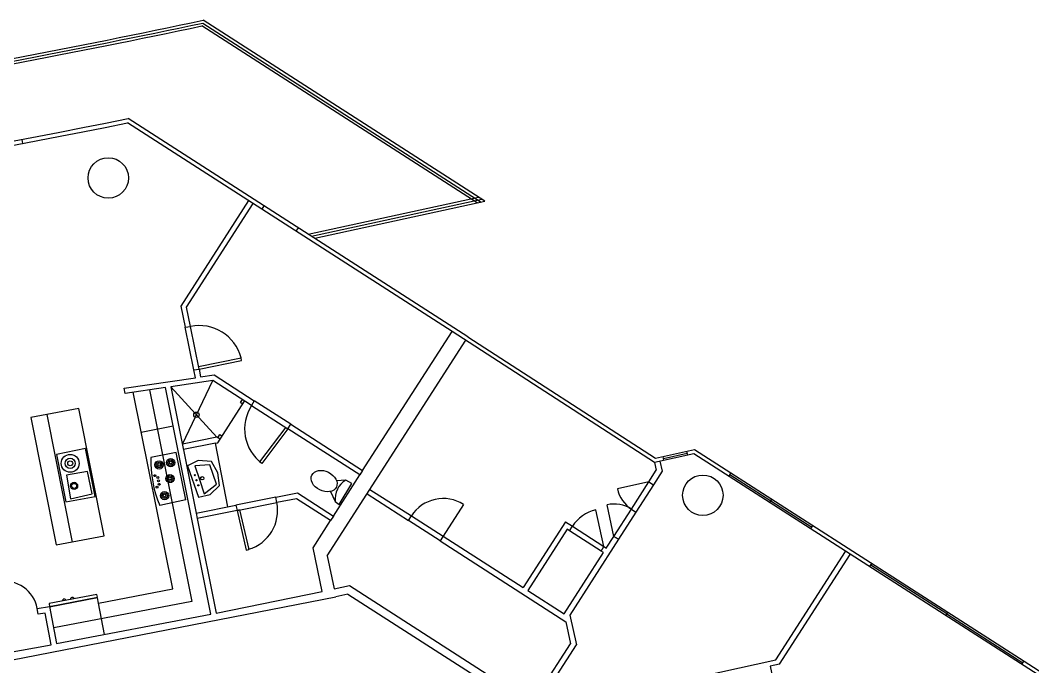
# Model space of a CAD drawing. Header units: inches. Extents: x 343 to 3010, y 5135 to 6248.
# Drawn here: x 1884 to 2632, y 5770 to 6248 of the extents above; entities that cross this region are included whole.
import ezdxf

# ---------------------------------------------------------------- set-up
doc = ezdxf.new("R2010")
doc.units = ezdxf.units.IN
doc.header["$LTSCALE"] = 10
doc.header["$MEASUREMENT"] = 0
doc.layers.add('app-u3', color=7, linetype='Continuous')

msp = doc.modelspace()

# ---------------------------------------------------------------- linework, layer by layer
for p, q in [((2226.99, 6114.3), (2018.67, 6248.07)), ((2221.32, 6113.07), (2017.89, 6243.87)), ((2018.43, 6246), (2224.27, 6113.66)), ((2214.45, 6014.08), (1963.47, 6175.42)), ((2202.67, 6018.14), (1962.83, 6172.22)), ((1884.8, 6159.98), (1885.35, 6157.01)), ((2052.27, 6114.78), (2002.19, 6036.86)), ((2096.43, 6089.98), (2222.19, 6117.34)), ((2098.86, 6088.39), (2224.59, 6115.74)), ((2101.23, 6086.94), (2226.99, 6114.3)), ((2006.51, 6036.06), (2055.63, 6112.7)), ((2063.67, 6111), (2062.05, 6108.48)), ((2088.91, 6094.78), (2087.29, 6092.27)), ((2002.19, 6036.86), (2005.39, 6021.18)), ((2009.39, 6021.82), (2006.51, 6036.06)), ((2005.39, 6021.18), (2009.39, 6021.82)), ((2011.79, 5989.82), (2005.39, 6021.18)), ((2015.79, 5990.3), (2009.39, 6021.82)), ((2136.59, 5915.42), (2202.67, 6018.14)), ((2352.34, 5921.36), (2202.67, 6018.14)), ((2110.51, 5852.38), (2212.84, 6011.57)), ((2214.45, 6014.08), (2352.98, 5924.56)), ((2015.39, 5992.26), (2046.75, 5998.63)), ((2015.79, 5990.3), (2047.15, 5996.67)), ((2047.15, 5996.67), (2046.75, 5998.63)), ((2011.79, 5989.82), (2015.79, 5990.3)), ((2013.07, 5983.9), (2011.79, 5989.82)), ((2015.79, 5990.3), (2016.91, 5984.54)), ((2016.91, 5984.54), (2026.83, 5985.98)), ((2026.83, 5985.98), (2056.59, 5966.78)), ((1960.43, 5976.22), (2013.07, 5983.9)), ((2026.03, 5981.82), (1994.99, 5977.18)), ((2003.47, 5934.78), (2025.84, 5981.8)), ((2054.51, 5963.42), (2026.03, 5981.82)), ((1961.23, 5972.22), (1960.43, 5976.22)), ((1990.99, 5976.7), (1961.23, 5972.22)), ((1996.27, 5827.9), (1967.15, 5973.18)), ((1979.12, 5974.92), (2010.35, 5818.46)), ((2024.42, 5809.07), (1990.99, 5976.7)), ((1994.99, 5977.18), (2013.55, 5883.74)), ((1994.99, 5977.18), (2028.91, 5939.9)), ((2029.71, 5935.9), (2049.39, 5966.62)), ((2046.29, 5965.49), (2047.79, 5967.74)), ((2047.95, 5964.38), (2046.29, 5965.49)), ((2056.59, 5966.78), (2054.51, 5963.42)), ((2054.51, 5963.42), (2081.4, 5946.17)), ((2083.63, 5949.5), (2056.59, 5966.78)), ((1926.83, 5961.18), (1891.47, 5954.46)), ((1903.15, 5956.68), (1922.03, 5862.46)), ((1945.55, 5866.94), (1926.83, 5961.18)), ((1891.47, 5954.46), (1910.19, 5860.38)), ((1973.05, 5943.74), (1996.59, 5948.38)), ((2081.39, 5946.14), (2083.63, 5949.5)), ((2083.63, 5949.5), (2136.59, 5915.42)), ((2029.59, 5939.49), (2031.15, 5941.82)), ((2031.15, 5941.82), (2032.82, 5940.75)), ((2079.79, 5947.35), (2060.52, 5921.8)), ((2081.39, 5946.14), (2062.11, 5920.6)), ((2079.92, 5946.98), (2081.39, 5946.14)), ((2134.51, 5912.06), (2081.39, 5946.14)), ((2028.91, 5939.9), (2003.47, 5934.78)), ((2027.8, 5935.53), (2004.19, 5930.84)), ((2027.8, 5935.53), (2029.71, 5935.9)), ((2037.07, 5888.54), (2027.8, 5935.53)), ((2031.31, 5938.46), (2028.91, 5939.9)), ((2381.39, 5927.59), (2352.34, 5921.36)), ((2352.98, 5924.56), (2381.87, 5930.78)), ((2359.26, 5922.84), (2358.63, 5925.77)), ((2358.94, 5924.31), (2376.54, 5928.1)), ((2376.86, 5926.62), (2376.22, 5929.56)), ((2904.84, 5591.33), (2381.39, 5927.59)), ((2381.87, 5930.78), (2911.86, 5590.38)), ((2062.11, 5920.6), (2060.52, 5921.8)), ((2352.34, 5921.36), (2353.62, 5915.46)), ((2356.33, 5922.16), (2357.93, 5914.82)), ((2114.97, 5881.68), (2134.51, 5912.06)), ((2136.59, 5915.42), (2134.51, 5912.06)), ((2348.12, 5906.89), (2353.62, 5915.46)), ((2357.93, 5914.82), (2351.47, 5904.74)), ((2407.18, 5911.02), (2408.77, 5913.5)), ((2407.97, 5912.26), (2438.26, 5892.81)), ((2348.2, 5906.84), (2324.84, 5901.73)), ((2335.27, 5886.73), (2348.2, 5906.84)), ((2351.47, 5904.74), (2338.57, 5884.62)), ((2348.12, 5906.89), (2351.47, 5904.74)), ((2348.12, 5906.89), (2351.47, 5904.74)), ((2072.43, 5895.58), (2088.59, 5898.78)), ((2088.59, 5898.78), (2114.97, 5881.68)), ((2139.93, 5898.06), (2170.41, 5878.43)), ((2142.01, 5901.41), (2172.65, 5881.78)), ((2013.55, 5883.74), (2042.99, 5889.66)), ((2072.43, 5895.58), (2042.99, 5889.66)), ((2042.99, 5889.66), (2043.79, 5885.82)), ((2043.79, 5885.82), (2073.23, 5891.58)), ((2073.23, 5891.58), (2072.43, 5895.58)), ((2087.63, 5894.46), (2073.23, 5891.58)), ((2112.91, 5878.3), (2087.63, 5894.46)), ((2211.18, 5890.19), (2193.88, 5863.32)), ((2322.34, 5866.62), (2317.25, 5889.98)), ((2437.46, 5891.57), (2439.06, 5894.05)), ((2438.26, 5892.81), (2468.55, 5873.35)), ((2013.65, 5883.76), (2014.42, 5879.92)), ((2043.79, 5885.82), (2014.35, 5879.9)), ((2045.75, 5886.22), (2043.79, 5885.82)), ((2043.79, 5885.82), (2050.46, 5856.57)), ((2045.74, 5886.27), (2052.41, 5857.02)), ((2114.97, 5881.68), (2112.91, 5878.3)), ((2170.41, 5878.43), (2172.65, 5881.78)), ((2170.41, 5878.43), (2172.65, 5881.78)), ((2172.65, 5881.78), (2196.06, 5866.71)), ((2314.97, 5859.08), (2308.9, 5886.17)), ((2322.34, 5866.62), (2335.27, 5886.73)), ((2338.57, 5884.62), (2325.66, 5864.49)), ((2335.27, 5886.73), (2338.57, 5884.62)), ((2014.35, 5879.9), (2028.43, 5809.82)), ((2099.95, 5858.3), (2112.91, 5878.3)), ((2193.88, 5863.32), (2170.41, 5878.43)), ((2286.59, 5877.48), (2255.36, 5828.79)), ((2286.59, 5877.48), (2291.68, 5874.18)), ((2289.46, 5870.77), (2291.68, 5874.18)), ((2289.46, 5870.77), (2291.68, 5874.18)), ((2291.68, 5874.18), (2314.97, 5859.08)), ((2467.75, 5872.11), (2469.35, 5874.59)), ((1910.19, 5860.38), (1945.55, 5866.94)), ((2196.09, 5866.76), (2193.88, 5863.32)), ((2196.09, 5866.76), (2255.36, 5828.79)), ((2287.71, 5871.89), (2258.72, 5826.64)), ((2289.46, 5870.77), (2287.71, 5871.89)), ((2312.89, 5855.71), (2289.52, 5870.85)), ((2316.7, 5857.96), (2322.29, 5866.66)), ((2322.29, 5866.66), (2325.66, 5864.49)), ((2325.66, 5864.49), (2322.29, 5866.66)), ((2193.88, 5863.32), (2286.67, 5803.57)), ((2325.66, 5864.49), (2289.79, 5808.53)), ((2312.89, 5855.71), (2314.97, 5859.08)), ((2312.89, 5855.71), (2314.97, 5859.08)), ((2314.97, 5859.08), (2316.72, 5857.95)), ((2050.46, 5856.57), (2052.41, 5857.02)), ((2106.83, 5825.98), (2099.95, 5858.3)), ((2110.41, 5852.26), (2115.67, 5827.84)), ((2285.55, 5809.45), (2314.56, 5854.63)), ((2314.56, 5854.63), (2312.89, 5855.71)), ((2442.03, 5775.34), (2493.54, 5855.55)), ((2444.74, 5772.32), (2496.93, 5853.38)), ((2511.26, 5844.16), (2512.86, 5846.66)), ((2568.29, 5809.29), (2512.06, 5845.41)), ((2115.67, 5827.84), (2127.01, 5830.24)), ((2127.01, 5830.24), (2262.02, 5743.42)), ((1867.64, 5773.37), (2116.91, 5821.98)), ((1940.23, 5823.58), (1904.91, 5817.02)), ((1905.23, 5814.94), (1940.59, 5821.66)), ((1940.75, 5821.18), (1905.33, 5814.39)), ((1940.59, 5821.66), (1940.23, 5823.58)), ((1941.39, 5817.34), (1940.75, 5821.18)), ((1941.47, 5817.36), (1996.27, 5827.9)), ((2028.43, 5809.82), (2106.83, 5825.98)), ((2125.73, 5823.85), (2116.91, 5822)), ((2125.73, 5823.85), (2225.95, 5759.54)), ((2258.72, 5826.64), (2285.55, 5809.45)), ((1896.11, 5813.34), (1905.23, 5814.94)), ((1904.91, 5817.02), (1905.23, 5814.94)), ((1905.23, 5814.94), (1910.51, 5787.42)), ((1905.33, 5814.39), (1905.23, 5814.94)), ((2010.35, 5818.46), (1908.32, 5798.98)), ((1945.87, 5794.14), (1941.47, 5817.36)), ((1896.91, 5809.18), (1896.11, 5813.34)), ((1902.03, 5809.98), (1896.91, 5809.18)), ((1906.35, 5786.46), (1902.03, 5809.98)), ((1910.51, 5787.42), (2024.42, 5809.07)), ((2289.79, 5808.53), (2294.58, 5786.5)), ((2567.48, 5808.05), (2569.09, 5810.54)), ((2568.29, 5809.29), (2624.51, 5773.18)), ((2286.67, 5803.57), (2290.26, 5787.31)), ((1872.27, 5780.38), (1906.35, 5786.46)), ((2262.02, 5743.42), (2290.26, 5787.31)), ((2271.91, 5751.24), (2294.58, 5786.5)), ((2344.72, 5754.09), (2442.03, 5775.34)), ((2444.74, 5772.32), (2437.65, 5770.73)), ((2437.65, 5770.73), (2444.59, 5739.11)), ((2623.71, 5771.93), (2625.31, 5774.43))]:
    msp.add_line(p, q)
for centre, radius in [((1948.67, 6131.5), 14.96), ((2013.8, 5956.5), 2.02), ((2018.11, 5909.58), 1.2), ((2388.01, 5897.03), 14.92), ((2388.01, 5897.03), 14.92)]:
    msp.add_circle(centre, radius)
for centre, radius, start, end in [((551.96, 13174.16), 7079.69, 279.618003, 281.956612), ((539.85, 13241.34), 7149.89, 279.623674, 281.934739), ((504.16, 13432.84), 7346.61, 279.648462, 281.890696), ((555.28, 13166.78), 7131.77, 276.971542, 281.388081), ((555.07, 13164.14), 7132.22, 277.049139, 281.383756), ((2015.79, 5990.3), 32.16, 15.05361, 101.47728), ((2081.39, 5946.14), 31.96, 147.26612, 232.96181), ((2348.2, 5906.84), 23.9, 192.33419, 237.33419), ((2043.79, 5885.82), 30, 286.66777, 11.30464), ((2196.11, 5866.78), 27.85, 57.21895, 147.40445), ((2322.34, 5866.62), 23.9, 57.26533, 102.29976), ((2314.97, 5859.08), 27.76, 102.64364, 147.0507), ((1872.43, 5809.34), 24.02, 9.58808, 101.30464), ((1922.06, 5820.27), 1.32, 7.74675, 193.27389), ((1916.11, 5819.1), 1.32, 8.73623, 192.65229)]:
    msp.add_arc(centre, radius, start, end)
at = {"layer": 'app-u3'}
for p, q in [((1931.95, 5931.58), (1910.35, 5927.26)), ((1910.35, 5927.26), (1917.39, 5892.06)), ((1938.99, 5896.22), (1931.92, 5931.58)), ((1998.91, 5928.7), (1980.11, 5925.02)), ((2006.03, 5893.74), (1998.91, 5928.7)), ((2015.05, 5922.75), (2007.32, 5918.76)), ((2007.32, 5918.76), (2015.26, 5895.72)), ((2023.61, 5919.58), (2012.54, 5918.9)), ((2012.54, 5918.9), (2015.99, 5908.79)), ((2024.94, 5921.88), (2015.05, 5922.75)), ((2028.59, 5905.21), (2023.61, 5919.58)), ((2029.7, 5913.56), (2024.94, 5921.88)), ((1933.23, 5914.57), (1917.78, 5911.78)), ((1917.78, 5911.78), (1920.86, 5894.35)), ((1936.68, 5898.06), (1933.23, 5914.57)), ((2030.77, 5904.18), (2029.7, 5913.56)), ((2015.99, 5908.79), (2019.63, 5898.2)), ((2019.63, 5898.2), (2028.59, 5905.21)), ((2023.96, 5897.52), (2030.77, 5904.18)), ((2124, 5908.15), (2117.55, 5907.81)), ((2119.31, 5890.13), (2128.59, 5905.67)), ((2128.59, 5905.67), (2124.1, 5908.27)), ((1917.39, 5892.06), (1938.99, 5896.22)), ((1920.86, 5894.35), (1936.68, 5898.06)), ((2015.26, 5895.72), (2023.96, 5897.52)), ((2112.93, 5899.92), (2116.35, 5892.32)), ((2006.03, 5893.74), (1986.83, 5889.5)), ((2116.35, 5892.32), (2119.31, 5890.13))]:
    msp.add_line(p, q, dxfattribs=at)
for centre, radius in [((1920.51, 5920.62), 6.64), ((1920.51, 5920.62), 3.76), ((1920.51, 5920.62), 1.84), ((1986.2, 5919.48), 3.04), ((1986.2, 5919.48), 2.04), ((1986.2, 5919.48), 1.04), ((1994.81, 5921.14), 3.04), ((1994.81, 5921.14), 2.04), ((1994.81, 5921.14), 1.04), ((1983.07, 5911.5), 0.72), ((1985.31, 5910.22), 0.72), ((1994.27, 5909.34), 3.04), ((1994.27, 5909.34), 2.04), ((2012.6, 5911.89), 0.452), ((1923.39, 5903.98), 2.64), ((1923.39, 5903.98), 1.84), ((1984.67, 5903.02), 0.72), ((1985.79, 5907.66), 0.72), ((1986.27, 5905.1), 0.72), ((1994.27, 5909.34), 1.04), ((2013.88, 5908.13), 0.452), ((2015.23, 5904.35), 0.452), ((1990.27, 5896.78), 3.04), ((1990.27, 5896.78), 2.04), ((1990.27, 5896.78), 1.04)]:
    msp.add_circle(centre, radius, dxfattribs=at)
for centre, radius, start, end in [((2061.36, 5922), 81.31, 177.87009, 203.55745), ((2132.89, 5894.14), 16.64, 121.85804, 186.27695)]:
    msp.add_arc(centre, radius, start, end, dxfattribs=at)
msp.add_ellipse((2108.17, 5907.49), major_axis=(-9.03, 4.51), ratio=0.721722, dxfattribs=at)

doc.saveas('drawing.dxf')
